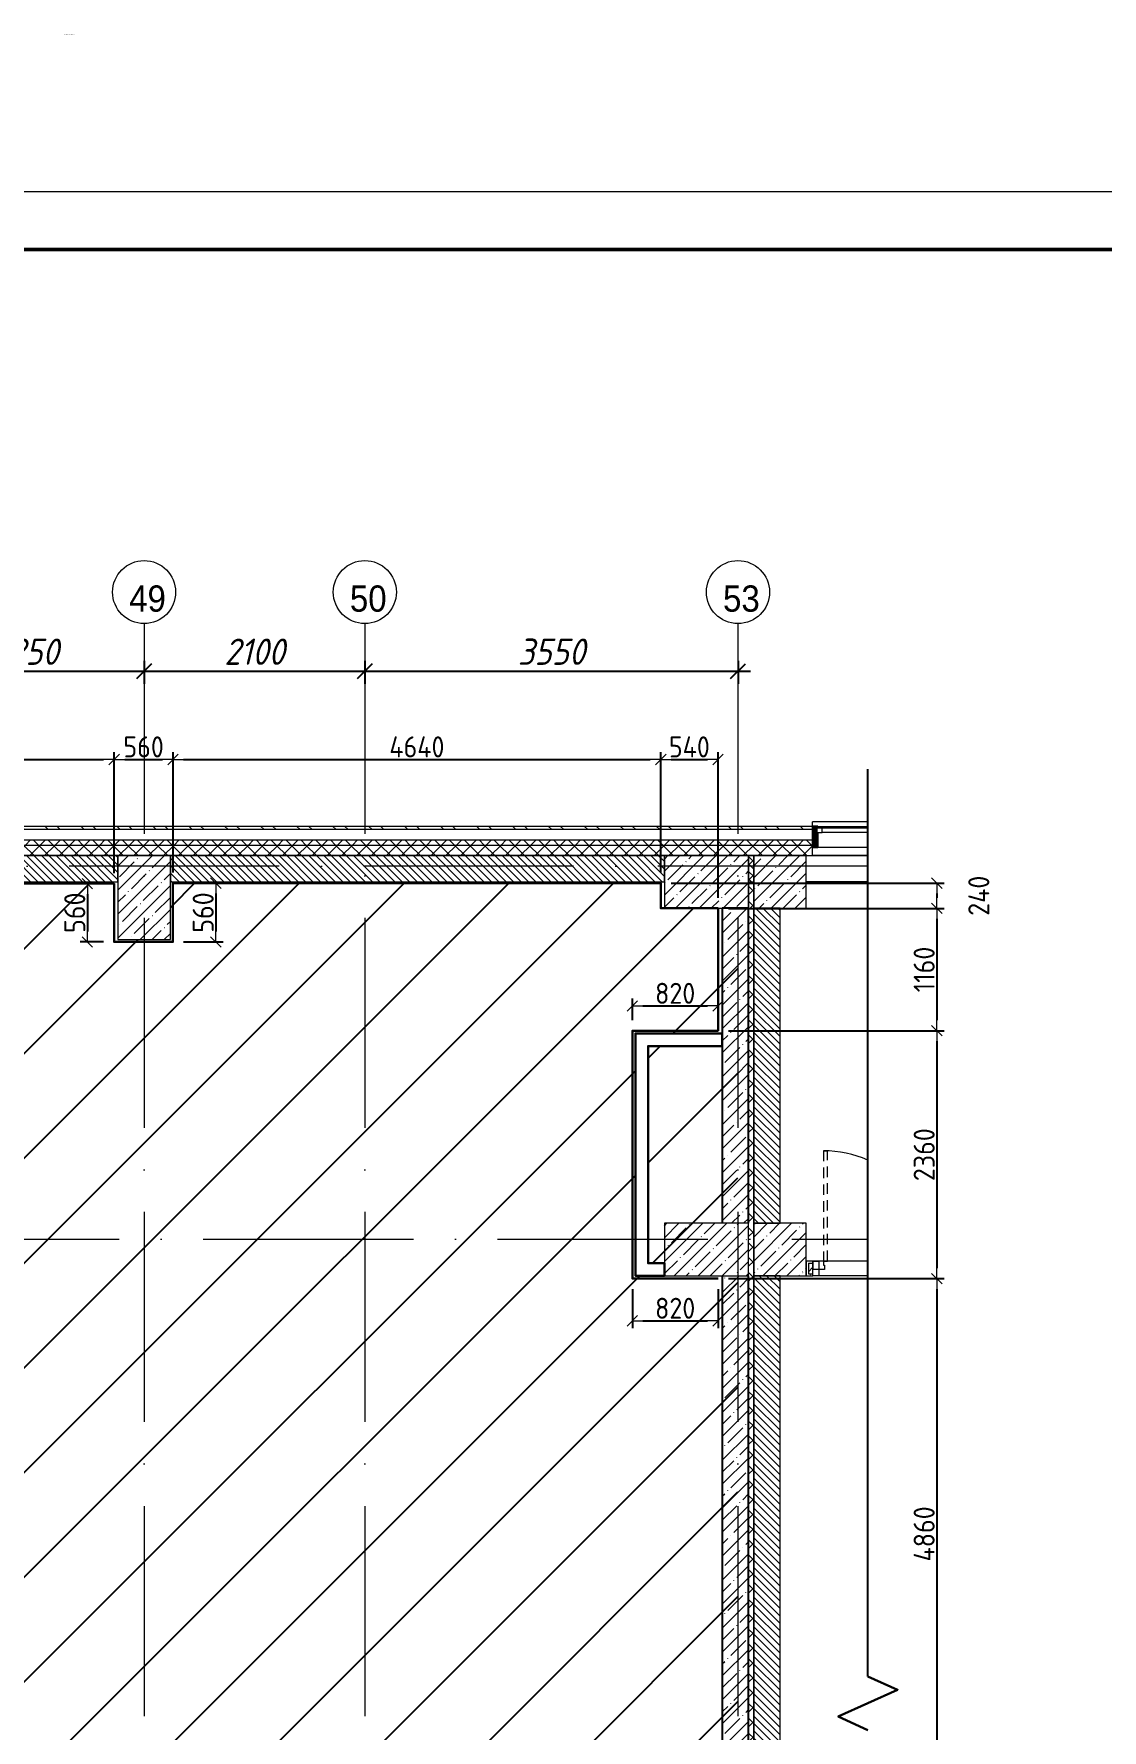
# Model space of a CAD drawing. Header units: millimetres. Extents: x 5993 to 95364, y 87345 to 145529.
# Drawn here: x 30379 to 40540, y 112561 to 128707 of the extents above; entities that cross this region are included whole.
import ezdxf
from ezdxf.enums import TextEntityAlignment as Align

# ---------------------------------------------------------------- set-up
doc = ezdxf.new("R2018")
doc.units = ezdxf.units.MM
doc.linetypes.add('200_ШТРИХ__ш1_п0_6_', pattern=[160, 100, -60])
doc.linetypes.add('50_200_ШТРИХ_1Т_ш5_п1_п1_', pattern=[1400, 1000, -200, 0, -200])
doc.layers.add('1)Штриховка', color=160, linetype='Continuous')
for name, color, linetype, lineweight in [('A-ANNO-DIMS', 7, 'Continuous', 9), ('A-DOOR', 7, 'Continuous', 9), ('A-DOOR-1', 7, '200_ШТРИХ__ш1_п0_6_', 9), ('A-DOOR-FRAM', 7, 'Continuous', 13), ('A-GENM', 7, 'Continuous', 9), ('A-GLAZ', 7, 'Continuous', 9), ('A-GLAZ-1', 7, 'Continuous', 13), ('A-GLAZ-CWMG', 7, 'Continuous', 9), ('A-GLAZ-CWMG-1', 7, 'Continuous', 25), ('A-WALL', 7, 'Continuous', 5), ('A-WALL-1', 7, 'Continuous', 50), ('A-WALL-2', 7, 'Continuous', 13), ('A-WALL-FNSH-1', 7, 'Continuous', 5), ('I-WALL', 7, 'Continuous', 5), ('S-COLS', 7, 'Continuous', 9), ('S-COLS-1', 7, 'Continuous', 5), ('Оси', 253, 'Continuous', 15), ('Оси-4', 7, 'Continuous', 20), ('Оси-5', 7, '50_200_ШТРИХ_1Т_ш5_п1_п1_', 9), ('Размеры', 7, 'Continuous', 15)]:
    doc.layers.add(name, color=color, linetype=linetype, lineweight=lineweight)
for name, color, linetype, lineweight, true_color in [('A-FLOR-1', 7, 'Continuous', 5, 0xc0c0c0), ('A-WALL-3', 7, 'Continuous', 9, 0x787878), ('I-WALL-1', 7, 'Continuous', 5, 0x56bc34)]:
    doc.layers.add(name, color=color, linetype=linetype, lineweight=lineweight, true_color=true_color)
doc.styles.add('Arial', font='arial.ttf', dxfattribs={"width": 0.9, "height": 500})
doc.styles.add('ISOCPEUR_I_3', font='isocpeui.ttf', dxfattribs={"width": 0.9, "height": 250})
doc.styles.get("Standard").update_dxf_attribs({"font": 'arial.ttf'})
doc.styles.add('СПДС', font='isocpeur.ttf', dxfattribs={"width": 0.9})
doc.dimstyles.new('ISO-2_0_0_9К_СРЕДНИЙ', dxfattribs={"dimscale": 304.8, "dimtxt": 199.196235, "dimasz": 0.459318, "dimexe": 0.393701, "dimexo": 0, "dimgap": 0, "dimtad": 1, "dimdec": 0, "dimrnd": 5, "dimzin": 0, "dimdsep": 46, "dimtxsty": 'ISOCPEUR_I_3', "dimblk1": 'OBLIQUE', "dimblk2": 'OBLIQUE', "dimsah": 1, "dimcen": 0.09, "dimdle": 0.393701, "dimazin": 0, "dimtfac": 1, "dimtdec": 4, "dimtix": 1, "dimtmove": 0, "dimatfit": 3, "dimfxl": 1, "dimtvp": 1, "dimtolj": 1, "dimtzin": 0, "dimarcsym": 2})
doc.dimstyles.new('Размера А3', dxfattribs={"dimtxt": 200, "dimasz": 100, "dimexe": 70, "dimexo": 100, "dimgap": 20, "dimtad": 1, "dimdec": 0, "dimrnd": 10, "dimzin": 0, "dimdsep": 46, "dimtxsty": 'СПДС', "dimblk": 'ARROWHEAD_6', "dimcen": 1, "dimclrd": 256, "dimclre": 256, "dimclrt": 256, "dimazin": 0, "dimtfac": 1, "dimtdec": 0, "dimtmove": 2, "dimatfit": 3, "dimfxl": 1, "dimtolj": 1, "dimtzin": 0, "dimarcsym": 0})
pattern_1 = [(135, (-37523.426, 35204.275), (-35.35534, -35.35534), [])]
pattern_2 = [(45, (-37523.43, 35204.28), (-114.04925, 114.04925), []), (45, (-37409.38, 35204.28), (-114.04925, 114.04925), [201.612, -40.322, 3.353, -36.97])]
pattern_3 = [(45, (-37523.43, 35204.28), (-70.71068, 70.71068), []), (135, (-37523.43, 35204.28), (-70.71068, -70.71068), [])]

# ---------------------------------------------------------------- blocks, each defined once
blk = doc.blocks.new('Прямоугольный импост - Импост структурный с накладкой - 180мм-22437111-АР1_Маркировочный план 1 этажа копия 1')
at = {"layer": 'A-GLAZ-CWMG'}
blk.add_hatch(color=256, dxfattribs=at).paths.add_polyline_path([(0, 17), (0, 0), (-10, 0), (-10, -40), (0, -40), (0, -180), (-50, -180), (-50, -40), (-40, -40), (-40, 0), (-50, 0), (-50, 17), (-40, 17)])
at = {"layer": 'A-GLAZ-CWMG-1'}
for p, q in [((-50, 0), (-50, 17)), ((-50, 17), (0, 17)), ((0, 0), (-10, 0)), ((-10, 0), (-10, -40)), ((0, 17), (0, 0)), ((-50, -180), (-50, -40)), ((-10, -40), (0, -40)), ((0, -40), (0, -180)), ((0, -180), (-50, -180))]:
    blk.add_line(p, q, dxfattribs=at)
blk = doc.blocks.new('BSC_Колонна _Прямоугольная - 500х800-V91-АР1_Маркировочный план 1 этажа копия 1')
at = {"layer": 'S-COLS'}
h = blk.add_hatch(dxfattribs=at)
h.set_pattern_fill('FP_58', color=256, style=0, pattern_type=2)
h.set_pattern_definition([(315, (-81931.04, 74300), (114.04925, 114.04925), []), (315, (-81931.04, 74185.95), (114.04925, 114.04925), [201.613, -40.323, 3.353, -36.97])])
h.paths.add_polyline_path([(-250, 400), (-250, -400), (250, -400), (250, 400)])
at = {"layer": 'S-COLS-1'}
for p, q in [((250, 400), (-250, 400)), ((-250, 400), (-250, -400)), ((250, -400), (250, 400)), ((-250, -400), (250, -400))]:
    blk.add_line(p, q, dxfattribs=at)
blk = doc.blocks.new('АР_Перемычка1 - АР_Перемычка-25958147-АР1_Маркировочный план 1 этажа копия 1')
at = {"layer": 'A-GENM'}
blk.add_line((-100, -50), (-98, -50), dxfattribs=at)
blk = doc.blocks.new('Ось сетки - Круг_Ø6_00__ISO-2_5_0_9K_-17386508-АР1_Маркировочный план 1 этажа копия 1')
at = {"layer": 'Оси-4'}
blk.add_circle((0, 0), 3, dxfattribs=at)
blk = doc.blocks.new('_Oblique')
at = {"color": 0, "linetype": 'ByBlock', "lineweight": -2}
blk.add_line((-0.5, -0.5), (0.5, 0.5), dxfattribs=at)
blk = doc.blocks.new('*D4064')
at = {"layer": 'A-ANNO-DIMS', "color": 0, "lineweight": -2, "transparency": 16777216}
for p, q in [((29177, 122739), (29177, 122520)), ((31427, 122739), (31427, 122520)), ((29057, 122640), (31547, 122640))]:
    blk.add_line(p, q, dxfattribs=at)
at = {"layer": 'Defpoints', "color": 0, "lineweight": -2, "transparency": 16777216}
for p in [(29177, 122739), (31427, 122739), (31427, 122640)]:
    blk.add_point(p, dxfattribs=at)
at = {"layer": 'A-ANNO-DIMS', "color": 0, "lineweight": -2, "transparency": 16777216, "xscale": 140, "yscale": 140, "zscale": 140, "rotation": 180}
blk.add_blockref('_Oblique', (29177, 122640), dxfattribs=at)
at = {"layer": 'A-ANNO-DIMS', "color": 0, "lineweight": -2, "transparency": 16777216, "xscale": 140, "yscale": 140, "zscale": 140}
blk.add_blockref('_Oblique', (31427, 122640), dxfattribs=at)
at = {"layer": 'A-ANNO-DIMS', "color": 0, "transparency": 16777216, "insert": (30302, 122826), "char_height": 250, "attachment_point": 5, "style": 'ISOCPEUR_I_3'}
blk.add_mtext('\\A1;2250', dxfattribs=at)
blk = doc.blocks.new('*D4065')
at = {"layer": 'A-ANNO-DIMS', "color": 0, "lineweight": -2, "transparency": 16777216}
for p, q in [((31427, 122739), (31427, 122520)), ((33527, 122739), (33527, 122520)), ((31307, 122640), (33647, 122640))]:
    blk.add_line(p, q, dxfattribs=at)
at = {"layer": 'Defpoints', "color": 0, "lineweight": -2, "transparency": 16777216}
for p in [(31427, 122739), (33527, 122739), (33527, 122640)]:
    blk.add_point(p, dxfattribs=at)
at = {"layer": 'A-ANNO-DIMS', "color": 0, "lineweight": -2, "transparency": 16777216, "xscale": 140, "yscale": 140, "zscale": 140, "rotation": 180}
blk.add_blockref('_Oblique', (31427, 122640), dxfattribs=at)
at = {"layer": 'A-ANNO-DIMS', "color": 0, "lineweight": -2, "transparency": 16777216, "xscale": 140, "yscale": 140, "zscale": 140}
blk.add_blockref('_Oblique', (33527, 122640), dxfattribs=at)
at = {"layer": 'A-ANNO-DIMS', "color": 0, "transparency": 16777216, "insert": (32477, 122826), "char_height": 250, "attachment_point": 5, "style": 'ISOCPEUR_I_3'}
blk.add_mtext('\\A1;2100', dxfattribs=at)
blk = doc.blocks.new('*D4066')
at = {"layer": 'A-ANNO-DIMS', "color": 0, "lineweight": -2, "transparency": 16777216}
for p, q in [((33527, 122739), (33527, 122520)), ((37077, 122739), (37077, 122520)), ((33407, 122640), (37197, 122640))]:
    blk.add_line(p, q, dxfattribs=at)
at = {"layer": 'Defpoints', "color": 0, "lineweight": -2, "transparency": 16777216}
for p in [(33527, 122739), (37077, 122739), (37077, 122640)]:
    blk.add_point(p, dxfattribs=at)
at = {"layer": 'A-ANNO-DIMS', "color": 0, "lineweight": -2, "transparency": 16777216, "xscale": 140, "yscale": 140, "zscale": 140, "rotation": 180}
blk.add_blockref('_Oblique', (33527, 122640), dxfattribs=at)
at = {"layer": 'A-ANNO-DIMS', "color": 0, "lineweight": -2, "transparency": 16777216, "xscale": 140, "yscale": 140, "zscale": 140}
blk.add_blockref('_Oblique', (37077, 122640), dxfattribs=at)
at = {"layer": 'A-ANNO-DIMS', "color": 0, "transparency": 16777216, "insert": (35302, 122826), "char_height": 250, "attachment_point": 5, "style": 'ISOCPEUR_I_3'}
blk.add_mtext('\\A1;3550', dxfattribs=at)
blk = doc.blocks.new('*U61')
at = {"lineweight": 0}
blk.add_lwpolyline([(-415, -5), (5, -5), (5, 292), (-415, 292)], close=True, dxfattribs=at)
at = {"color": 0, "linetype": 'Continuous', "lineweight": 50}
blk.add_lwpolyline([(-395, 287), (0, 287), (0, 0), (-395, 0)], close=True, dxfattribs=at)
at = {"lineweight": 30, "width": 0.9, "flags": 104}
blk.add_attdef('ШАПКА', text='', height=3, dxfattribs=at).set_placement((-135, 281), align=Align.MIDDLE_CENTER)
at = {"style": 'СПДС'}
for tag, height, p in [('ШИФР_ПРОЕКТА', 4, (-60, 50)), ('НАИМЕНОВАНИЕ_ОБЪЕКТА', 2.5, (-85, 25)), ('НАИМЕНОВАНИЕ_ОБЪЕКТА2', 2.5, (-85, 20)), ('СТАДИЯ', 4, (-42.5, 20)), ('ЛИСТ_первый', 4, (-27.5, 20)), ('ЛИСТОВ', 4, (-10, 20)), ('НАИМЕНОВАНИЕ_ЧЕРТЕЖА1', 2.5, (-85, 10)), ('ОРГАНИЗАЦИЯ_РАЗРАБОТЧИК1', 4, (-25, 8.09)), ('НАИМЕНОВАНИЕ_ЧЕРТЕЖА2', 2.5, (-85, 5))]:
    blk.add_attdef(tag, text='', height=height, dxfattribs=at).set_placement(p, align=Align.MIDDLE_CENTER)
for tag, p in [('РАЗРАБОТЧИК', (-163.97, 27.5)), ('РУК.ГРУППЫ', (-163.97, 22.5))]:
    blk.add_attdef(tag, text='', height=2.5, dxfattribs=at).set_placement(p, align=Align.MIDDLE_LEFT)
at = {"style": 'СПДС', "width": 0.9}
for p in [(-129.65, 26.37), (-129.65, 21.37)]:
    blk.add_attdef('ДАТА', p, '', height=2.3, dxfattribs=at)
blk = doc.blocks.new('ARROWHEAD_6')
at = {"color": 0, "linetype": 'Continuous'}
for p, q in [((0, 0), (-1, 0)), ((-0.5, -0.5), (0.5, 0.5))]:
    blk.add_line(p, q, dxfattribs=at)
blk = doc.blocks.new('*D4079')
at = {"layer": 'Defpoints', "color": 0, "lineweight": -2, "transparency": 16777216}
for p in [(31142, 121800), (25717, 120618), (31142, 120618)]:
    blk.add_point(p, dxfattribs=at)
at = {"layer": 'Размеры', "lineweight": -2, "transparency": 16777216}
for p, q in [((25717, 120718), (25717, 121870)), ((25817, 121800), (31042, 121800)), ((31142, 120718), (31142, 121870))]:
    blk.add_line(p, q, dxfattribs=at)
at = {"layer": 'Размеры', "lineweight": -2, "transparency": 16777216, "xscale": 100, "yscale": 100, "zscale": 100, "rotation": 180}
blk.add_blockref('ARROWHEAD_6', (25717, 121800), dxfattribs=at)
at = {"layer": 'Размеры', "lineweight": -2, "transparency": 16777216, "xscale": 100, "yscale": 100, "zscale": 100}
blk.add_blockref('ARROWHEAD_6', (31142, 121800), dxfattribs=at)
at = {"layer": 'Размеры', "lineweight": -2, "transparency": 16777216, "insert": (28429, 121920), "char_height": 200, "attachment_point": 5, "style": 'СПДС'}
blk.add_mtext('\\A1;5420', dxfattribs=at)
blk = doc.blocks.new('*D4080')
at = {"layer": 'Defpoints', "color": 0, "lineweight": -2, "transparency": 16777216}
for p in [(31702, 121800), (31142, 120618), (31702, 120623)]:
    blk.add_point(p, dxfattribs=at)
at = {"layer": 'Размеры', "lineweight": -2, "transparency": 16777216}
for p, q in [((31142, 120718), (31142, 121870)), ((31242, 121800), (31602, 121800)), ((31702, 120723), (31702, 121870))]:
    blk.add_line(p, q, dxfattribs=at)
at = {"layer": 'Размеры', "lineweight": -2, "transparency": 16777216, "xscale": 100, "yscale": 100, "zscale": 100, "rotation": 180}
blk.add_blockref('ARROWHEAD_6', (31142, 121800), dxfattribs=at)
at = {"layer": 'Размеры', "lineweight": -2, "transparency": 16777216, "xscale": 100, "yscale": 100, "zscale": 100}
blk.add_blockref('ARROWHEAD_6', (31702, 121800), dxfattribs=at)
at = {"layer": 'Размеры', "lineweight": -2, "transparency": 16777216, "insert": (31422, 121920), "char_height": 200, "attachment_point": 5, "style": 'СПДС'}
blk.add_mtext('\\A1;560', dxfattribs=at)
blk = doc.blocks.new('*D4081')
at = {"layer": 'Defpoints', "color": 0, "lineweight": -2, "transparency": 16777216}
for p in [(36342, 121800), (31702, 120623), (36342, 120623)]:
    blk.add_point(p, dxfattribs=at)
at = {"layer": 'Размеры', "lineweight": -2, "transparency": 16777216}
for p, q in [((31702, 120723), (31702, 121870)), ((31802, 121800), (36242, 121800)), ((36342, 120723), (36342, 121870))]:
    blk.add_line(p, q, dxfattribs=at)
at = {"layer": 'Размеры', "lineweight": -2, "transparency": 16777216, "xscale": 100, "yscale": 100, "zscale": 100, "rotation": 180}
blk.add_blockref('ARROWHEAD_6', (31702, 121800), dxfattribs=at)
at = {"layer": 'Размеры', "lineweight": -2, "transparency": 16777216, "xscale": 100, "yscale": 100, "zscale": 100}
blk.add_blockref('ARROWHEAD_6', (36342, 121800), dxfattribs=at)
at = {"layer": 'Размеры', "lineweight": -2, "transparency": 16777216, "insert": (34022, 121920), "char_height": 200, "attachment_point": 5, "style": 'СПДС'}
blk.add_mtext('\\A1;4640', dxfattribs=at)
blk = doc.blocks.new('*D4082')
at = {"layer": 'Defpoints', "color": 0, "lineweight": -2, "transparency": 16777216}
for p in [(36887, 121800), (36342, 120623), (36887, 120383)]:
    blk.add_point(p, dxfattribs=at)
at = {"layer": 'Размеры', "lineweight": -2, "transparency": 16777216}
for p, q in [((36342, 120723), (36342, 121870)), ((36442, 121800), (36787, 121800)), ((36887, 120483), (36887, 121870))]:
    blk.add_line(p, q, dxfattribs=at)
at = {"layer": 'Размеры', "lineweight": -2, "transparency": 16777216, "xscale": 100, "yscale": 100, "zscale": 100, "rotation": 180}
blk.add_blockref('ARROWHEAD_6', (36342, 121800), dxfattribs=at)
at = {"layer": 'Размеры', "lineweight": -2, "transparency": 16777216, "xscale": 100, "yscale": 100, "zscale": 100}
blk.add_blockref('ARROWHEAD_6', (36887, 121800), dxfattribs=at)
at = {"layer": 'Размеры', "lineweight": -2, "transparency": 16777216, "insert": (36614, 121920), "char_height": 200, "attachment_point": 5, "style": 'СПДС'}
blk.add_mtext('\\A1;540', dxfattribs=at)
blk = doc.blocks.new('*D4083')
at = {"layer": 'Defpoints', "color": 0, "lineweight": -2, "transparency": 16777216}
for p in [(36342, 120623), (36887, 120383), (38968, 120383)]:
    blk.add_point(p, dxfattribs=at)
at = {"layer": 'Размеры', "lineweight": -2, "transparency": 16777216}
for p, q in [((36442, 120623), (39038, 120623)), ((38968, 120523), (38968, 120483)), ((36987, 120383), (39038, 120383))]:
    blk.add_line(p, q, dxfattribs=at)
at = {"layer": 'Размеры', "lineweight": -2, "transparency": 16777216, "xscale": 100, "yscale": 100, "zscale": 100}
for p, rotation in [((38968, 120623), 90), ((38968, 120383), 270)]:
    blk.add_blockref('ARROWHEAD_6', p, dxfattribs=dict(at, rotation=rotation))
at = {"layer": 'Размеры', "lineweight": -2, "transparency": 16777216, "insert": (39368, 120503), "char_height": 200, "attachment_point": 5, "rotation": 90, "style": 'СПДС'}
blk.add_mtext('\\A1;240', dxfattribs=at)
blk = doc.blocks.new('*D4084')
at = {"layer": 'Defpoints', "color": 0, "lineweight": -2, "transparency": 16777216}
for p in [(36887, 120383), (36887, 119218), (38968, 119218)]:
    blk.add_point(p, dxfattribs=at)
at = {"layer": 'Размеры', "lineweight": -2, "transparency": 16777216}
for p, q in [((36987, 120383), (39038, 120383)), ((38968, 120283), (38968, 119318)), ((36987, 119218), (39038, 119218))]:
    blk.add_line(p, q, dxfattribs=at)
at = {"layer": 'Размеры', "lineweight": -2, "transparency": 16777216, "xscale": 100, "yscale": 100, "zscale": 100}
for p, rotation in [((38968, 120383), 90), ((38968, 119218), 270)]:
    blk.add_blockref('ARROWHEAD_6', p, dxfattribs=dict(at, rotation=rotation))
at = {"layer": 'Размеры', "lineweight": -2, "transparency": 16777216, "insert": (38848, 119801), "char_height": 200, "attachment_point": 5, "rotation": 90, "style": 'СПДС'}
blk.add_mtext('\\A1;1160', dxfattribs=at)
blk = doc.blocks.new('*D4085')
at = {"layer": 'Defpoints', "color": 0, "lineweight": -2, "transparency": 16777216}
for p in [(36887, 119218), (36887, 116858), (38968, 116858)]:
    blk.add_point(p, dxfattribs=at)
at = {"layer": 'Размеры', "lineweight": -2, "transparency": 16777216}
for p, q in [((36987, 119218), (39038, 119218)), ((38968, 119118), (38968, 116958)), ((36987, 116858), (39038, 116858))]:
    blk.add_line(p, q, dxfattribs=at)
at = {"layer": 'Размеры', "lineweight": -2, "transparency": 16777216, "xscale": 100, "yscale": 100, "zscale": 100}
for p, rotation in [((38968, 119218), 90), ((38968, 116858), 270)]:
    blk.add_blockref('ARROWHEAD_6', p, dxfattribs=dict(at, rotation=rotation))
at = {"layer": 'Размеры', "lineweight": -2, "transparency": 16777216, "insert": (38848, 118038), "char_height": 200, "attachment_point": 5, "rotation": 90, "style": 'СПДС'}
blk.add_mtext('\\A1;2360', dxfattribs=at)
blk = doc.blocks.new('*D4086')
at = {"layer": 'Defpoints', "color": 0, "lineweight": -2, "transparency": 16777216}
for p in [(36887, 116858), (36887, 111998), (38968, 111998)]:
    blk.add_point(p, dxfattribs=at)
at = {"layer": 'Размеры', "lineweight": -2, "transparency": 16777216}
for p, q in [((36987, 116858), (39038, 116858)), ((38968, 116758), (38968, 112098)), ((36987, 111998), (39038, 111998))]:
    blk.add_line(p, q, dxfattribs=at)
at = {"layer": 'Размеры', "lineweight": -2, "transparency": 16777216, "xscale": 100, "yscale": 100, "zscale": 100}
for p, rotation in [((38968, 116858), 90), ((38968, 111998), 270)]:
    blk.add_blockref('ARROWHEAD_6', p, dxfattribs=dict(at, rotation=rotation))
at = {"layer": 'Размеры', "lineweight": -2, "transparency": 16777216, "insert": (38848, 114428), "char_height": 200, "attachment_point": 5, "rotation": 90, "style": 'СПДС'}
blk.add_mtext('\\A1;4860', dxfattribs=at)
blk = doc.blocks.new('*D4107')
at = {"layer": 'Defpoints', "color": 0, "lineweight": -2, "transparency": 16777216}
for p in [(31142, 120618), (30887, 120063), (31142, 120063)]:
    blk.add_point(p, dxfattribs=at)
at = {"layer": 'Размеры', "lineweight": -2, "transparency": 16777216}
for p, q in [((31042, 120618), (30817, 120618)), ((30887, 120518), (30887, 120163)), ((31042, 120063), (30817, 120063))]:
    blk.add_line(p, q, dxfattribs=at)
at = {"layer": 'Размеры', "lineweight": -2, "transparency": 16777216, "xscale": 100, "yscale": 100, "zscale": 100}
for p, rotation in [((30887, 120618), 90), ((30887, 120063), 270)]:
    blk.add_blockref('ARROWHEAD_6', p, dxfattribs=dict(at, rotation=rotation))
at = {"layer": 'Размеры', "lineweight": -2, "transparency": 16777216, "insert": (30767, 120341), "char_height": 200, "attachment_point": 5, "rotation": 90, "style": 'СПДС'}
blk.add_mtext('\\A1;560', dxfattribs=at)
blk = doc.blocks.new('*D4108')
at = {"layer": 'Defpoints', "color": 0, "lineweight": -2, "transparency": 16777216}
for p in [(31702, 120623), (31702, 120063), (32109, 120063)]:
    blk.add_point(p, dxfattribs=at)
at = {"layer": 'Размеры', "lineweight": -2, "transparency": 16777216}
for p, q in [((31802, 120623), (32179, 120623)), ((32109, 120523), (32109, 120163)), ((31802, 120063), (32179, 120063))]:
    blk.add_line(p, q, dxfattribs=at)
at = {"layer": 'Размеры', "lineweight": -2, "transparency": 16777216, "xscale": 100, "yscale": 100, "zscale": 100}
for p, rotation in [((32109, 120623), 90), ((32109, 120063), 270)]:
    blk.add_blockref('ARROWHEAD_6', p, dxfattribs=dict(at, rotation=rotation))
at = {"layer": 'Размеры', "lineweight": -2, "transparency": 16777216, "insert": (31989, 120343), "char_height": 200, "attachment_point": 5, "rotation": 90, "style": 'СПДС'}
blk.add_mtext('\\A1;560', dxfattribs=at)
blk = doc.blocks.new('*D4109')
at = {"layer": 'Defpoints', "color": 0, "lineweight": -2, "transparency": 16777216}
for p in [(36887, 119454), (36072, 119218), (36887, 119218)]:
    blk.add_point(p, dxfattribs=at)
at = {"layer": 'Размеры', "lineweight": -2, "transparency": 16777216}
for p, q in [((36072, 119318), (36072, 119524)), ((36887, 119318), (36887, 119524)), ((36172, 119454), (36787, 119454))]:
    blk.add_line(p, q, dxfattribs=at)
at = {"layer": 'Размеры', "lineweight": -2, "transparency": 16777216, "xscale": 100, "yscale": 100, "zscale": 100, "rotation": 180}
blk.add_blockref('ARROWHEAD_6', (36072, 119454), dxfattribs=at)
at = {"layer": 'Размеры', "lineweight": -2, "transparency": 16777216, "xscale": 100, "yscale": 100, "zscale": 100}
blk.add_blockref('ARROWHEAD_6', (36887, 119454), dxfattribs=at)
at = {"layer": 'Размеры', "lineweight": -2, "transparency": 16777216, "insert": (36479, 119574), "char_height": 200, "attachment_point": 5, "style": 'СПДС'}
blk.add_mtext('\\A1;820', dxfattribs=at)
blk = doc.blocks.new('*D4110')
at = {"layer": 'Defpoints', "color": 0, "lineweight": -2, "transparency": 16777216}
for p in [(36072, 116858), (36887, 116858), (36887, 116456)]:
    blk.add_point(p, dxfattribs=at)
at = {"layer": 'Размеры', "lineweight": -2, "transparency": 16777216}
for p, q in [((36072, 116758), (36072, 116386)), ((36887, 116758), (36887, 116386)), ((36172, 116456), (36787, 116456))]:
    blk.add_line(p, q, dxfattribs=at)
at = {"layer": 'Размеры', "lineweight": -2, "transparency": 16777216, "xscale": 100, "yscale": 100, "zscale": 100, "rotation": 180}
blk.add_blockref('ARROWHEAD_6', (36072, 116456), dxfattribs=at)
at = {"layer": 'Размеры', "lineweight": -2, "transparency": 16777216, "xscale": 100, "yscale": 100, "zscale": 100}
blk.add_blockref('ARROWHEAD_6', (36887, 116456), dxfattribs=at)
at = {"layer": 'Размеры', "lineweight": -2, "transparency": 16777216, "insert": (36479, 116576), "char_height": 200, "attachment_point": 5, "style": 'СПДС'}
blk.add_mtext('\\A1;820', dxfattribs=at)

msp = doc.modelspace()

# ---------------------------------------------------------------- hatches: boundary and pattern name
at = {"layer": '1)Штриховка', "lineweight": -2, "transparency": 33554687}
h = msp.add_hatch(dxfattribs=at)
h.set_pattern_fill('ANSI31', color=256, scale=222)
h.paths.add_polyline_path([(37076.6, 120385.3), (36376.6, 120385.3), (36376.6, 120635.3), (31676.6, 120635.3), (31676.6, 120085.3), (31176.6, 120085.3), (31176.6, 120635.3), (25726.6, 120635.3), (25726.6, 120085.3), (25226.6, 120085.3), (25226.6, 120635.3), (19726.6, 120635.3), (19726.6, 120085.3), (19226.6, 120085.3), (19216.6, 120085.3), (19216.6, 120635.3), (19222.6, 120785.3), (12776.6, 120785.3), (12776.6, 109335.3), (12926.6, 109335.3), (12926.6, 107335.3), (12926.6, 105585), (13476.6, 105585), (13476.6, 105335), (19203.6, 105335), (19203.6, 105885), (19758.6, 105885), (19758.6, 105335), (25178.6, 105335), (25178.6, 105903.3), (25748.6, 105903.3), (25748.6, 105335), (26819.8, 105335), (28986.6, 105342.6), (28986.6, 105335), (31128.6, 105335), (31128.6, 105893.3), (31688.6, 105893.3), (31688.6, 105335), (33811.3, 105335), (36231.6, 105343.5), (36231.6, 105185.3), (37076.6, 105185.3)])
h.paths.add_polyline_path([(13619.7, 110535.3), (13626.6, 110535.3), (13626.6, 112004.8), (13619.7, 112004.8)], flags=16)
h.paths.add_polyline_path([(36101.2, 116885.3), (36101.2, 119191.8), (36926.6, 119191.8), (36926.6, 119071.8), (36221.2, 119071.8), (36221.2, 117005.3), (36376.6, 117005.3), (36376.6, 116885.3)], flags=16)
h.paths.add_polyline_path([(36166.6, 111998.3), (36886.6, 111998.3), (36926.6, 111988.5), (36926.6, 111933.5), (36231.2, 111933.5), (36231.2, 110590.3), (36376.6, 110590.3), (36376.6, 110535.3), (36166.6, 110535.3)], flags=16)
at = {"layer": 'A-WALL'}
h = msp.add_hatch(dxfattribs=at)
h.set_pattern_fill('FP_31', color=256, style=0, pattern_type=2)
h.set_pattern_definition(pattern_3)
h.paths.add_polyline_path([(11876.6, 121035.3), (37786.2, 121035.3), (37786.2, 120985.3), (37555.3, 120985.3), (11876.6, 120985.3)])
h = msp.add_hatch(dxfattribs=at)
h.set_pattern_fill('FP_31', color=256, style=0, pattern_type=2)
h.set_pattern_definition(pattern_3)
h.paths.add_polyline_path([(37786.2, 120885.3), (37786.2, 120985.3), (11876.6, 120985.3), (11876.6, 120885.3), (37555.3, 120885.3)])
h = msp.add_hatch(dxfattribs=at)
h.set_pattern_fill('FP_1', color=256, style=0, pattern_type=2)
h.set_pattern_definition(pattern_2)
h.paths.add_polyline_path([(37176.6, 117385.3), (37176.6, 120385.3), (36926.6, 120385.3), (36926.6, 117385.3)])
h = msp.add_hatch(dxfattribs=at)
h.set_pattern_fill('FP_1', color=256, style=0, pattern_type=2)
h.set_pattern_definition(pattern_2)
h.paths.add_polyline_path([(37176.6, 111035.3), (37176.6, 116885.3), (36926.6, 116885.3), (36926.6, 111035.3)])
at = {"layer": 'A-WALL-3'}
h = msp.add_hatch(dxfattribs=at)
h.set_pattern_fill('FP_30', color=256, style=0, pattern_type=2)
h.set_pattern_definition([(135, (-37523.43, 35204.28), (-171.0739, -171.0739), []), (135, (-37409.38, 35204.28), (-171.0739, -171.0739), [])])
h.paths.add_polyline_path([(37786.2, 121135.3), (37786.2, 121162.3), (11876.6, 121162.3), (11876.6, 121135.3), (36722, 121135.3), (37555.3, 121135.3)])
at = {"layer": 'I-WALL'}
h = msp.add_hatch(dxfattribs=at)
h.set_pattern_fill('FP_2', color=256, style=0, pattern_type=2)
h.set_pattern_definition(pattern_1)
h.paths.add_polyline_path([(37226.6, 120635.3), (37226.6, 120885.3), (37176.6, 120885.3), (37176.6, 120635.3)])
h.paths.add_polyline_path([(36376.6, 120635.3), (36376.6, 120885.3), (31676.6, 120885.3), (31676.6, 120635.3), (35055.4, 120635.3)])
h.paths.add_polyline_path([(31176.6, 120635.3), (31176.6, 120885.3), (25726.6, 120885.3), (25726.6, 120635.3)])
h.paths.add_polyline_path([(25226.6, 120635.3), (25226.6, 120885.3), (19726.6, 120885.3), (19726.6, 120635.3), (25055.9, 120635.3)])
h.paths.add_polyline_path([(19226.6, 120635.3), (19226.6, 120885.3), (13476.6, 120885.3), (13476.6, 120635.3), (18389.6, 120635.3)])
h = msp.add_hatch(dxfattribs=at)
h.set_pattern_fill('FP_31', color=256, style=0, pattern_type=2)
h.set_pattern_definition(pattern_3)
h.paths.add_polyline_path([(37226.6, 105085), (37226.6, 120885.3), (37176.6, 120885.3), (37176.6, 105085)])
h = msp.add_hatch(dxfattribs=at)
h.set_pattern_fill('FP_2', color=256, style=0, pattern_type=2)
h.set_pattern_definition(pattern_1)
h.paths.add_polyline_path([(37226.6, 105585), (37476.6, 105585), (37476.6, 110535.3), (37226.6, 110535.3), (37226.6, 106322.4)])
h.paths.add_polyline_path([(37476.6, 111035.3), (37476.6, 116885.3), (37226.6, 116885.3), (37226.6, 111035.3)])
h.paths.add_polyline_path([(37226.6, 117385.3), (37476.6, 117385.3), (37476.6, 120385.3), (37226.6, 120385.3), (37226.6, 117558.8)])
h.paths.add_polyline_path([(37476.6, 105085), (37226.6, 105085), (37226.6, 103924.1), (37476.6, 103924.1)])
h = msp.add_hatch(dxfattribs=at)
h.set_pattern_fill('FP_19', color=256, style=0, pattern_type=2)
h.set_pattern_definition([(45, (-37523.43, 35204.28), (-84.85281, 84.85281), [])])
h.paths.add_polyline_path([(37746.6, 116905.3), (37789.4, 116905.3), (37789.4, 117005.3), (37746.6, 117005.3)])
at = {"layer": 'I-WALL-1'}
h = msp.add_hatch(dxfattribs=at)
h.set_pattern_fill('FP_4', color=256, style=0, pattern_type=2)
h.set_pattern_definition([(0, (-37523.426, 35204.275), (203.2, 50.8), [3.353, -149.047, 3.353, -149.047, -812.8]), (0, (-37523.426, 35204.275), (203.2, 50.8), [-304.8, 3.353, -301.447, 3.353, -149.047, -355.6]), (0, (-37523.426, 35204.275), (203.2, 50.8), [-762, 3.353, -98.247, 3.353, -250.647]), (120, (-37447.226, 35229.675), (-145.59409, 150.576362), [3.353, -149.047, 3.353, -149.047, -812.8]), (120, (-37447.226, 35229.675), (-145.59409, 150.576362), [-304.8, 3.353, -301.447, 3.353, -149.047, -355.6]), (120, (-37447.226, 35229.675), (-145.59409, 150.576362), [-762, 3.353, -98.247, 3.353, -250.647]), (240, (-37421.826, 35331.275), (-57.60591, -201.376362), [3.353, -149.047, 3.353, -149.047, -812.8]), (240, (-37421.826, 35331.275), (-57.60591, -201.376362), [-304.8, 3.353, -301.447, 3.353, -149.047, -355.6]), (240, (-37421.826, 35331.275), (-57.60591, -201.376362), [-762, 3.353, -98.247, 3.353, -250.647])])
h.paths.add_polyline_path([(37726.6, 116885.3), (37789.4, 116885.3), (37789.4, 116905.3), (37726.6, 116905.3)])
at = {"layer": 'S-COLS'}
h = msp.add_hatch(dxfattribs=at)
h.set_pattern_fill('FP_1', color=256, style=0, pattern_type=2)
h.set_pattern_definition(pattern_2)
h.paths.add_polyline_path([(31676.6, 120085.3), (31676.6, 120885.3), (31176.6, 120885.3), (31176.6, 120085.3)])
h = msp.add_hatch(dxfattribs=at)
h.set_pattern_fill('FP_1', color=256, style=0, pattern_type=2)
h.set_pattern_definition(pattern_2)
h.paths.add_polyline_path([(37176.6, 120385.3), (37176.6, 120885.3), (36376.6, 120885.3), (36376.6, 120385.3), (36722, 120385.3)])
h = msp.add_hatch(dxfattribs=at)
h.set_pattern_fill('FP_1', color=256, style=0, pattern_type=2)
h.set_pattern_definition(pattern_2)
h.paths.add_polyline_path([(37555.3, 120385.3), (37726.6, 120385.3), (37726.6, 120885.3), (37226.6, 120885.3), (37226.6, 120385.3)])
h = msp.add_hatch(dxfattribs=at)
h.set_pattern_fill('FP_1', color=256, style=0, pattern_type=2)
h.set_pattern_definition(pattern_2)
h.paths.add_polyline_path([(37726.6, 116885.3), (37726.6, 117385.3), (37226.6, 117385.3), (37226.6, 116885.3), (37476.6, 116885.3)])

# ---------------------------------------------------------------- linework, layer by layer
at = {"layer": 'A-DOOR'}
msp.add_arc((37889.4, 117025.3), 1050, 66.20101, 90, dxfattribs=at)
at = {"layer": 'A-DOOR-1'}
for p, q in [((37889.4, 118075.3), (37929.4, 118075.3)), ((37889.4, 118075.3), (37889.4, 117025.3)), ((37929.4, 117025.3), (37929.4, 118075.3)), ((37889.4, 117025.3), (37929.4, 117025.3))]:
    msp.add_line(p, q, dxfattribs=at)
at = {"layer": 'A-DOOR-FRAM'}
for p, q in [((37889.4, 117025.3), (37789.4, 117025.3)), ((37789.4, 117025.3), (37789.4, 116945.3)), ((37899.4, 116945.3), (37789.4, 116945.3)), ((37889.4, 117025.3), (37889.4, 116985.3)), ((37889.4, 116985.3), (37899.4, 116985.3)), ((37899.4, 116985.3), (37899.4, 116945.3))]:
    msp.add_line(p, q, dxfattribs=at)
at = {"layer": 'A-FLOR-1'}
for p, q in [((38313.1, 117025.3), (37846.4, 117025.3)), ((37846.4, 117025.3), (37846.4, 116885.3)), ((37846.4, 116885.3), (37789.4, 116885.3))]:
    msp.add_line(p, q, dxfattribs=at)
at = {"layer": 'A-GLAZ'}
for p, q in [((37786.2, 121162.3), (37786.2, 121205.3)), ((38313.1, 121205.3), (37786.2, 121205.3)), ((37786.2, 121107.3), (37796.2, 121107.3)), ((38313.1, 121145.3), (37876.2, 121145.3)), ((38313.1, 121105.3), (37876.2, 121105.3))]:
    msp.add_line(p, q, dxfattribs=at)
at = {"layer": 'A-GLAZ-1'}
for p, q in [((37826.2, 121145.3), (37826.2, 121105.3)), ((37876.2, 121145.3), (37826.2, 121145.3)), ((37826.2, 121105.3), (37876.2, 121105.3)), ((37876.2, 121105.3), (37876.2, 121145.3))]:
    msp.add_line(p, q, dxfattribs=at)
at = {"layer": 'A-GLAZ-CWMG'}
for p, q in [((37836.2, 121162.3), (38313.1, 121162.3)), ((37836.2, 120965.3), (38313.1, 120965.3))]:
    msp.add_line(p, q, dxfattribs=at)
at = {"layer": 'A-WALL'}
for p, q in [((11876.6, 121135.3), (37786.2, 121135.3)), ((11876.6, 121035.3), (37786.2, 121035.3)), ((11876.6, 120985.3), (37786.2, 120985.3)), ((31176.6, 120635.3), (31176.6, 120885.3)), ((31676.6, 120885.3), (31676.6, 120635.3)), ((36376.6, 120635.3), (36376.6, 120885.3)), ((37226.6, 120635.3), (37226.6, 120885.3)), ((37786.2, 120885.3), (38313.1, 120885.3)), ((38313.1, 120885.3), (37786.2, 120885.3)), ((38313.1, 120635.3), (37726.6, 120635.3)), ((37226.6, 117385.3), (37476.6, 117385.3)), ((37746.6, 117005.3), (37746.6, 116905.3)), ((37746.6, 117005.3), (37789.4, 117005.3)), ((37746.6, 116905.3), (37789.4, 116905.3)), ((37476.6, 116885.3), (37226.6, 116885.3))]:
    msp.add_line(p, q, dxfattribs=at)
at = {"layer": 'A-WALL-1', "lineweight": 25}
for p, q in [((36926.6, 120385.3), (36926.6, 117385.3)), ((37176.6, 120385.3), (36926.6, 120385.3)), ((37176.6, 117385.3), (37176.6, 120385.3)), ((36926.6, 116885.3), (36926.6, 111035.3)), ((37176.6, 111035.3), (37176.6, 116885.3))]:
    msp.add_line(p, q, dxfattribs=at)
at = {"layer": 'A-WALL-2'}
for p, q in [((31176.6, 120885.3), (25726.6, 120885.3)), ((36376.6, 120885.3), (31676.6, 120885.3)), ((37176.6, 120885.3), (37176.6, 120385.3)), ((37226.6, 120885.3), (37176.6, 120885.3)), ((37226.6, 105085), (37226.6, 120885.3)), ((25726.6, 120635.3), (31176.6, 120635.3)), ((31676.6, 120635.3), (36376.6, 120635.3)), ((37176.6, 120635.3), (37226.6, 120635.3)), ((37226.6, 120385.3), (37226.6, 117385.3)), ((37476.6, 120385.3), (37226.6, 120385.3)), ((37476.6, 117385.3), (37476.6, 120385.3)), ((37226.6, 116885.3), (37226.6, 111035.3)), ((37476.6, 111035.3), (37476.6, 116885.3))]:
    msp.add_line(p, q, dxfattribs=at)
at = {"layer": 'A-WALL-FNSH-1'}
for p, q in [((37786.2, 121162.3), (11876.6, 121162.3)), ((37786.2, 120885.3), (37786.2, 121162.3)), ((13476.6, 120885.3), (37786.2, 120885.3)), ((37789.4, 117025.3), (37726.6, 117025.3)), ((37726.6, 117025.3), (37726.6, 116885.3)), ((37789.4, 116885.3), (37789.4, 117025.3)), ((37726.6, 116885.3), (37789.4, 116885.3))]:
    msp.add_line(p, q, dxfattribs=at)
at = {"layer": 'I-WALL'}
for p, q in [((37789.4, 117025.3), (37846.4, 117025.3)), ((38313.1, 116885.3), (37846.4, 116885.3))]:
    msp.add_line(p, q, dxfattribs=at)
at = {"layer": 'S-COLS'}
for p, q in [((31176.6, 120885.3), (31176.6, 120635.3)), ((31676.6, 120635.3), (31676.6, 120885.3)), ((36376.6, 120885.3), (36376.6, 120635.3)), ((37176.6, 120635.3), (37176.6, 120885.3)), ((37226.6, 120885.3), (37226.6, 120635.3)), ((37476.6, 117385.3), (37226.6, 117385.3)), ((37226.6, 116885.3), (37476.6, 116885.3))]:
    msp.add_line(p, q, dxfattribs=at)
at = {"layer": 'S-COLS-1'}
for p, q in [((31676.6, 120885.3), (31176.6, 120885.3)), ((37176.6, 120885.3), (36376.6, 120885.3)), ((37726.6, 120885.3), (37226.6, 120885.3)), ((37726.6, 120385.3), (37726.6, 120885.3)), ((31176.6, 120635.3), (31176.6, 120085.3)), ((31676.6, 120085.3), (31676.6, 120635.3)), ((36376.6, 120635.3), (36376.6, 120385.3)), ((37176.6, 120385.3), (37176.6, 120635.3)), ((37226.6, 120635.3), (37226.6, 120385.3)), ((36376.6, 120385.3), (37176.6, 120385.3)), ((37226.6, 120385.3), (37726.6, 120385.3)), ((31176.6, 120085.3), (31676.6, 120085.3)), ((37226.6, 117385.3), (37226.6, 116885.3)), ((37726.6, 117385.3), (37476.6, 117385.3)), ((37726.6, 116885.3), (37726.6, 117385.3)), ((37476.6, 116885.3), (37726.6, 116885.3))]:
    msp.add_line(p, q, dxfattribs=at)
at = {"layer": 'Оси-5', "color": 253, "lineweight": 15, "ltscale": 2}
for p, q in [((31426.6, 123093.8), (31426.6, 103924.1)), ((33526.6, 123093.8), (33526.6, 103924.1)), ((37076.6, 123093.8), (37076.6, 103924.1)), ((38313.1, 120785.3), (9589.1, 120785.3)), ((9589.1, 117235), (38313.1, 117235))]:
    msp.add_line(p, q, dxfattribs=at)
at = {"layer": 'Размеры', "color": 0, "lineweight": -2}
msp.add_line((38313.1, 113072), (38313.1, 121708.5), dxfattribs=at)
at = {"layer": 'Размеры', "lineweight": 30}
for points in [[(12981.6, 120355.3), (13506.6, 120355.3), (13506.6, 120618.3), (19176.6, 120618.3), (19176.6, 120043.3), (19721.6, 120043.3), (19721.6, 120618.3), (25166.6, 120618.3), (25166.6, 120058.3), (25716.6, 120058.3), (25716.6, 120618.3), (31141.6, 120618.3), (31141.6, 120063.3), (31701.6, 120063.3), (31701.6, 120623.3), (36341.6, 120623.3), (36341.6, 120383.3), (36886.6, 120383.3), (36886.6, 119218.3), (36071.6, 119218.3), (36071.6, 116858.3), (36886.6, 116858.3)], [(38313.1, 113072), (38595.2, 112944.1), (38031, 112688.5), (38313.1, 112560.7)]]:
    msp.add_lwpolyline(points, dxfattribs=at)
msp.add_lwpolyline([(36376.6, 116885.3), (36101.2, 116885.3), (36101.2, 119191.8), (36926.6, 119191.8), (36926.6, 119071.8), (36221.2, 119071.8), (36221.2, 119071.8), (36221.2, 117005.3), (36221.2, 117005.3), (36376.6, 117005.3)], close=True, dxfattribs=at)

# ---------------------------------------------------------------- block references
ref = msp.add_blockref('*U61', (51454.9, 95215.1), dxfattribs=dict(xscale=109.5463933164593, yscale=109.5463933164593, zscale=109.5463933164593))
lines = msp.add_mtext('\\W0.9000;{\\fISOCPEUR|b0|i0|c0|p34;Исполнительная схема \\fISOCPEUR|b0|i0|c204|p34;устройства плинтуса для линолеума\\P\\fISOCPEUR|b0|i0|c0|p34; в/о \\fISOCPEUR|b0|i0|c204|p34;ПП\\fISOCPEUR|b0|i0|c0|p34;-\\fISOCPEUR|b0|i0|c204|p34;ЯЯ\\fISOCPEUR|b0|i0|c0|p34;/\\fISOCPEUR|b0|i0|c204|p34;37\\fISOCPEUR|b0|i0|c0|p34;-\\fISOCPEUR|b0|i0|c204|p34;53\\fISOCPEUR|b0|i0|c0|p34;, на отм +\\fISOCPEUR|b0|i0|c204|p34;0.000\\fISOCPEUR|b0|i0|c0|p34;, Этаж \\fISOCPEUR|b0|i0|c204|p34;1, \\fISOCPEUR|b0|i0|c0|p34;пом. \\fISOCPEUR|b0|i0|c204|p34;1\\fISOCPEUR|b0|i0|c0|p34;.03\\fISOCPEUR|b0|i0|c204|p34;0}', dxfattribs={"insert": (30667.2, 128706.8), "char_height": 2.5, "attachment_point": 1})
ref.add_attrib('ШАПКА', '', (30667.2, 128706.8), dxfattribs={"flags": 104}).embed_mtext(lines)
at = {"layer": 'A-GENM'}
msp.add_blockref('АР_Перемычка1 - АР_Перемычка-25958147-АР1_Маркировочный план 1 этажа копия 1', (37789.4, 116955.3), dxfattribs=at)
at = {"layer": 'A-GLAZ-CWMG', "extrusion": (0, 0, -1)}
msp.add_blockref('Прямоугольный импост - Импост структурный с накладкой - 180мм-22437111-АР1_Маркировочный план 1 этажа копия 1', (-37786.2, 121145.3), dxfattribs=at)
at = {"layer": 'S-COLS', "rotation": 89.9999999999999}
msp.add_blockref('BSC_Колонна _Прямоугольная - 500х800-V91-АР1_Маркировочный план 1 этажа копия 1', (36776.6, 117135.3), dxfattribs=at)
at = {"layer": 'Оси-4', "xscale": 99.99999999999993, "yscale": 99.99999999999993, "zscale": 99.99999999999993, "rotation": 180}
for p in [(31426.6, 123393.8), (33526.6, 123393.8), (37076.6, 123393.8)]:
    msp.add_blockref('Ось сетки - Круг_Ø6_00__ISO-2_5_0_9K_-17386508-АР1_Маркировочный план 1 этажа копия 1', p, dxfattribs=at)

# ---------------------------------------------------------------- texts
at = {"layer": 'Оси', "color": 0, "lineweight": 25, "char_height": 250, "width": 351, "attachment_point": 5, "line_spacing_factor": 0.936439, "style": 'Arial'}
for s, insert in [('\\pxqc,t4.572,9.144,13.716,18.288,22.86,27.432,32.004,36.576,41.148,45.72,50.292,54.864,59.436,64.008,68.58,73.152,77.724,82.296,86.868,91.44,96.012,100.584,105.156,109.728,114.3,118.872,123.444,128.016,132.588,137.16,141.732,146.304;{49}', (31459.2, 123330.2)), ('\\pxqc,t4.572,9.144,13.716,18.288,22.86,27.432,32.004,36.576,41.148,45.72,50.292,54.864,59.436,64.008,68.58,73.152,77.724,82.296,86.868,91.44,96.012,100.584,105.156,109.728,114.3,118.872,123.444,128.016,132.588,137.16,141.732,146.304;{50}', (33559.2, 123330.2)), ('\\pxqc,t4.572,9.144,13.716,18.288,22.86,27.432,32.004,36.576,41.148,45.72,50.292,54.864,59.436,64.008,68.58,73.152,77.724,82.296,86.868,91.44,96.012,100.584,105.156,109.728,114.3,118.872,123.444,128.016,132.588,137.16,141.732,146.304;{53}', (37109.2, 123330.2))]:
    msp.add_mtext(s, dxfattribs=dict(at, insert=insert))

# ---------------------------------------------------------------- dimensions: what is measured, and where the dimension line sits
at = {"layer": 'A-ANNO-DIMS'}
for base, p1, p2, override, picture, middle in [((31426.6, 122640.3), (29176.6, 122739.3), (31426.6, 122739.3), {"dimgap": 0.2, "dimpost": '<>', "dimblk1": 'Oblique', "dimblk2": 'Oblique', "dimfxl": 3550}, '*D4064', (30301.6, 122826.3)), ((33526.6, 122640.3), (31426.6, 122739.3), (33526.6, 122739.3), {"dimgap": 0.2, "dimpost": '<>', "dimblk1": 'Oblique', "dimblk2": 'Oblique', "dimfxl": 3550}, '*D4065', (32476.6, 122826.3)), ((37076.6, 122640.3), (33526.6, 122739.3), (37076.6, 122739.3), {"dimgap": 0.2, "dimpost": '<>', "dimfxl": 3550}, '*D4066', (35301.6, 122826.3))]:
    dim = msp.add_linear_dim(base=base, p1=p1, p2=p2, dimstyle='ISO-2_0_0_9К_СРЕДНИЙ', override=override, dxfattribs=at)
    dim.commit()
    dim.dimension.update_dxf_attribs({"geometry": picture, "text_midpoint": middle})
at = {"layer": 'Размеры', "color": 0, "lineweight": -2}
for base, p1, p2, picture, middle in [((31141.6, 121800.3), (25716.6, 120618.3), (31141.6, 120618.3), '*D4079', (28429.1, 121920.3)), ((31701.6, 121800.3), (31141.6, 120618.3), (31701.6, 120623.3), '*D4080', (31421.6, 121920.3)), ((36341.6, 121800.3), (31701.6, 120623.3), (36341.6, 120623.3), '*D4081', (34021.6, 121920.3)), ((36886.6, 121800.3), (36341.6, 120623.3), (36886.6, 120383.3), '*D4082', (36614.1, 121920.3)), ((36886.6, 119454.5), (36071.6, 119218.3), (36886.6, 119218.3), '*D4109', (36479.1, 119574.5)), ((36886.6, 116455.6), (36071.6, 116858.3), (36886.6, 116858.3), '*D4110', (36479.1, 116575.6))]:
    dim = msp.add_linear_dim(base=base, p1=p1, p2=p2, dimstyle='Размера А3', dxfattribs=at)
    dim.commit()
    dim.dimension.update_dxf_attribs({"geometry": picture, "text_midpoint": middle})
for base, p1, p2, picture, middle in [((30886.6, 120063.3), (31141.6, 120618.3), (31141.6, 120063.3), '*D4107', (30766.6, 120340.8)), ((32109.4, 120063.3), (31701.6, 120623.3), (31701.6, 120063.3), '*D4108', (31989.4, 120343.3)), ((38967.8, 120383.3), (36341.6, 120623.3), (36886.6, 120383.3), '*D4083', (39367.8, 120503.3)), ((38967.8, 119218.3), (36886.6, 120383.3), (36886.6, 119218.3), '*D4084', (38847.8, 119800.8)), ((38967.8, 116858.3), (36886.6, 119218.3), (36886.6, 116858.3), '*D4085', (38847.8, 118038.3)), ((38967.8, 111998.3), (36886.6, 116858.3), (36886.6, 111998.3), '*D4086', (38847.8, 114428.3))]:
    dim = msp.add_linear_dim(base=base, p1=p1, p2=p2, angle=90, dimstyle='Размера А3', dxfattribs=at)
    dim.commit()
    dim.dimension.update_dxf_attribs({"geometry": picture, "text_midpoint": middle})

doc.saveas('drawing.dxf')
